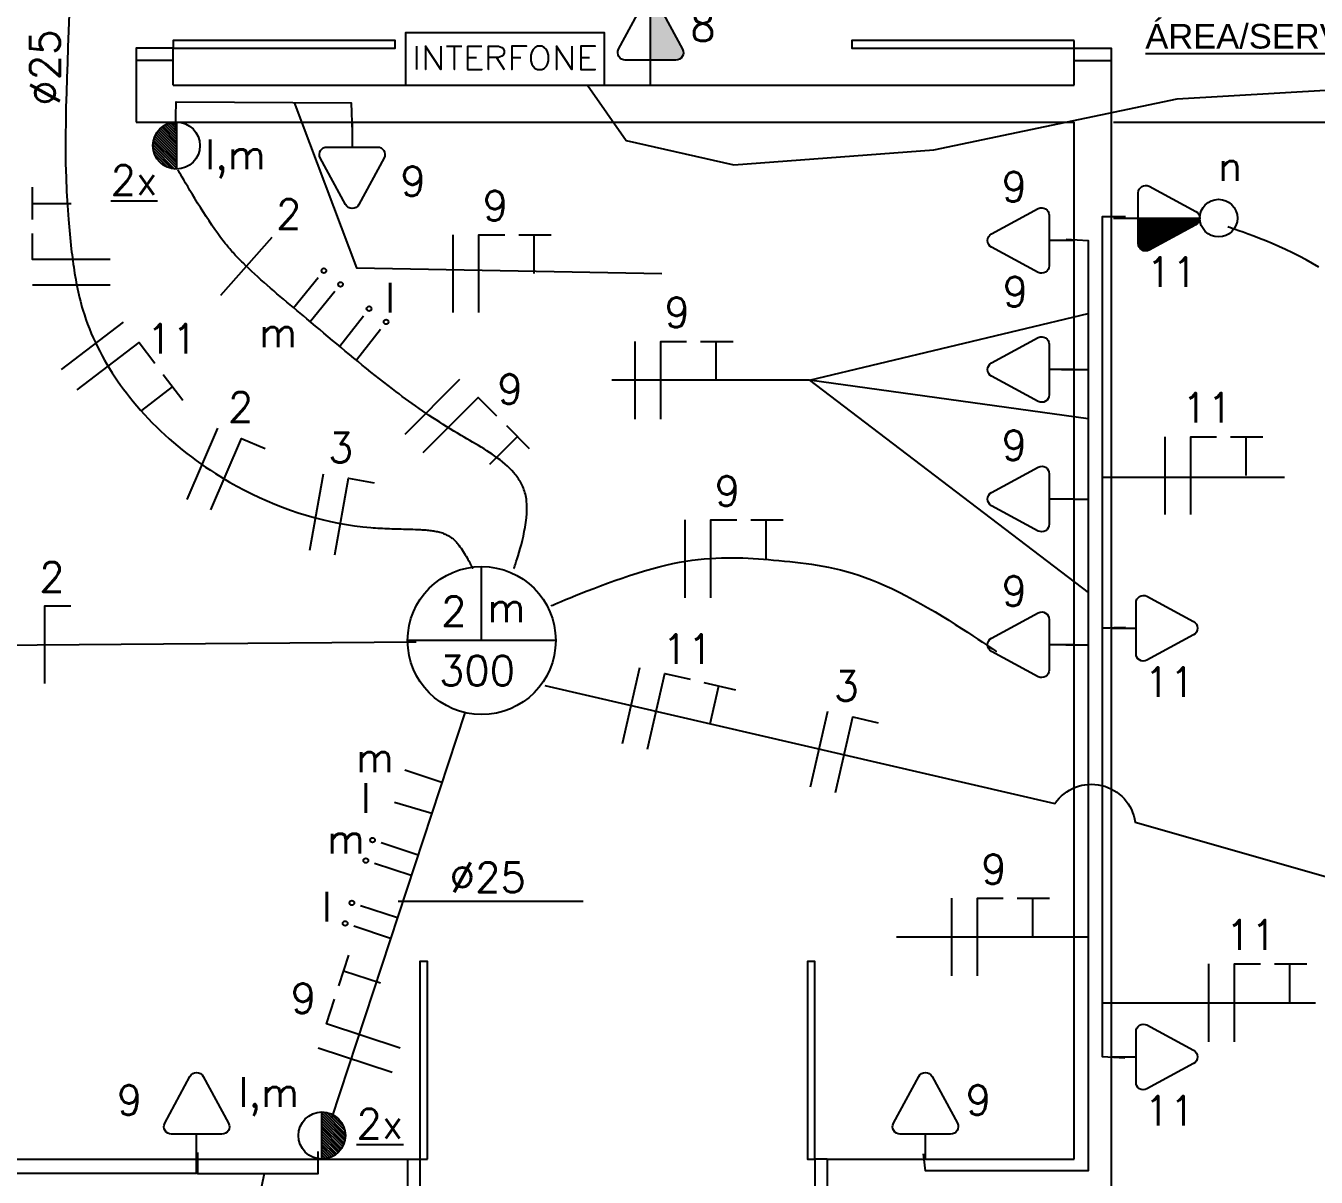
# Model space of a CAD drawing. Header units: millimetres. Extents: x 37 to 167, y 28 to 58.
# Drawn here: x 44.75 to 49.98, y 38.75 to 43.42 of the extents above; entities that cross this region are included whole.
import ezdxf

# ---------------------------------------------------------------- set-up
doc = ezdxf.new("R2010")
doc.units = ezdxf.units.MM
for name, color, linetype in [('ELE-ELETRODUTOS', 5, 'Continuous'), ('ELE-FIAÇÃO', 10, 'Continuous'), ('ELE-PONTO_ELÉTRICO', 14, 'Continuous'), ('ESQUADRIAS', 9, 'Continuous'), ('PAREDE', 8, 'Continuous'), ('TXT_0', 7, 'Continuous')]:
    doc.layers.add(name, color=color, linetype=linetype)
doc.styles.add('ADITIVOCAD', font='RomanS')
doc.styles.get("Standard").update_dxf_attribs({"font": 'Arial'})
pattern_1 = [(45, (14.318479, 8.071904), (-0.0035355339, 0.0035355339), [])]

# ---------------------------------------------------------------- blocks, each defined once
blk = doc.blocks.new('ADC_PD_AB1')
at = {"flags": 128}
blk.add_lwpolyline([(0, 0), (1, 0), (1, 0.03), (0, 0.03)], close=True, dxfattribs=at)
at = {"flags": 8}
blk.add_attdef('$PORTA', (0.5, 0.1463), '', height=0.09, dxfattribs=at)
blk = doc.blocks.new('ADC_PE_AB1')
at = {"flags": 128}
blk.add_lwpolyline([(0, -0.03), (1, -0.03), (1, 0), (0, 0)], close=True, dxfattribs=at)
at = {"flags": 8}
blk.add_attdef('$PORTA', (0.5, -0.1569), '', height=0.09, dxfattribs=at)
blk = doc.blocks.new('ADC_PE_AB2')
at = {"flags": 128}
blk.add_lwpolyline([(0, -0.03), (1, -0.03), (1, 0), (0, 0)], close=True, dxfattribs=at)
at = {"flags": 8}
blk.add_attdef('$PORTA', (0.5, -0.158), '', height=0.09, dxfattribs=at)
blk = doc.blocks.new('ADC_PPRD')
at = {"flags": 128}
blk.add_lwpolyline([(0, 0), (1, 0), (1, 0.03), (0, 0.03)], close=True, dxfattribs=at)
blk = doc.blocks.new('ADCE_LINCT')
for p, q in [((0, 0), (0, 0.2499)), ((0.2499, 0), (-0.2499, 0))]:
    blk.add_line(p, q)
blk.add_circle((0, 0), 0.2499)
at = {"flags": 8}
for tag, p in [('$A', (-0.089, 0.0992)), ('$B', (0.0909, 0.096)), ('$C', (-0.0013, -0.1014))]:
    blk.add_attdef(tag, p, '', height=0.1, dxfattribs=at)
blk = doc.blocks.new('ADCE_TM_2P')
blk.add_hatch(color=256).paths.add_polyline_path([(0.0842, 0), (0.0842, -0.0869), (0.0847, -0.0907), (0.0857, -0.0945), (0.0873, -0.098), (0.0894, -0.1012), (0.092, -0.1041), (0.095, -0.1065), (0.0984, -0.1085), (0.102, -0.1098), (0.1058, -0.1106), (0.1096, -0.1108), (0.1135, -0.1104), (0.1172, -0.1094), (0.1207, -0.1079), (0.2784, -0.0226), (0.2817, -0.0204), (0.2846, -0.0178), (0.2871, -0.0148), (0.2892, -0.0114), (0.2906, -0.0078), (0.2915, -0.0039), (0.2918, 0)])
blk.add_line((0.0842, 0), (0.2918, 0))
at = {"flags": 128}
blk.add_lwpolyline([(0, 0), (0.0842, 0), (0.0842, 0.0853, -0.5575), (0.1207, 0.1079), (0.2784, 0.0226, -0.5959), (0.2784, -0.0226), (0.1207, -0.1079, -0.5789), (0.0842, -0.0853), (0.0842, 0)], format="xyb", dxfattribs=at)
at = {"flags": 8}
for tag, p in [('$C', (0.1994, 0.3183)), ('$A', (0.1994, -0.1817))]:
    blk.add_attdef(tag, p, '', height=0.09, dxfattribs=at)
blk = doc.blocks.new('ADCE_TB_2P')
at = {"flags": 128}
blk.add_lwpolyline([(0, 0), (0.0842, 0), (0.0842, 0.0853, -0.5575), (0.1207, 0.1079), (0.2784, 0.0226, -0.5959), (0.2784, -0.0226), (0.1207, -0.1079, -0.5789), (0.0842, -0.0853), (0.0842, 0)], format="xyb", dxfattribs=at)
at = {"flags": 8}
for tag, p in [('$C', (0.1994, 0.3183)), ('$A', (0.1994, -0.1817))]:
    blk.add_attdef(tag, p, '', height=0.09, dxfattribs=at)
blk = doc.blocks.new('ADCE_INT3W_2S')
h = blk.add_hatch()
h.set_pattern_fill('_U', color=256, scale=0.005, angle=45, style=0, pattern_type=2)
h.set_pattern_definition(pattern_1)
h.paths.add_polyline_path([(0.1271, 0), (0, 0), (0.0006, -0.009), (0.0026, -0.0179), (0.0057, -0.0264), (0.0101, -0.0344), (0.0155, -0.0416), (0.0219, -0.048), (0.0292, -0.0535), (0.0371, -0.0578), (0.0456, -0.061), (0.0545, -0.0629), (0.0635, -0.0635), (0.0726, -0.0629), (0.0815, -0.061), (0.0899, -0.0578), (0.0979, -0.0535), (0.1052, -0.048), (0.1116, -0.0416), (0.117, -0.0344), (0.1214, -0.0264), (0.1245, -0.0179), (0.1264, -0.009)])
blk.add_line((0, 0), (0.1271, 0))
blk.add_circle((0.0635, 0), 0.0635)
at = {"flags": 8}
for tag, p, height in [('$B', (0.1735, 0.1343), 0.09), ('$A', (0.2256, 0.0011), 0.09), ('TIP', (0.0136, -0.2023), 0.1)]:
    blk.add_attdef(tag, p, '', height=height, dxfattribs=at)
blk = doc.blocks.new('ADCE_TM-IT1')
h = blk.add_hatch()
h.set_pattern_fill('_U', color=256, scale=0.005, angle=45, style=0, pattern_type=2)
h.set_pattern_definition(pattern_1)
h.paths.add_polyline_path([(0.0842, 0), (0.0842, -0.0869), (0.0847, -0.0907), (0.0857, -0.0945), (0.0873, -0.098), (0.0894, -0.1012), (0.092, -0.1041), (0.095, -0.1065), (0.0984, -0.1085), (0.102, -0.1098), (0.1058, -0.1106), (0.1096, -0.1108), (0.1135, -0.1104), (0.1172, -0.1094), (0.1207, -0.1079), (0.2784, -0.0226), (0.2817, -0.0204), (0.2846, -0.0178), (0.2871, -0.0148), (0.2892, -0.0114), (0.2906, -0.0078), (0.2915, -0.0039), (0.2915, 0)])
blk.add_line((0.0842, 0), (0.2918, 0))
at = {"flags": 128}
blk.add_lwpolyline([(0, 0), (0.0842, 0), (0.0842, 0.0853, -0.5575), (0.1207, 0.1079), (0.2784, 0.0226, -0.5959), (0.2784, -0.0226), (0.1207, -0.1079, -0.5789), (0.0842, -0.0853), (0.0842, 0)], format="xyb", dxfattribs=at)
blk.add_circle((0.3554, 0), 0.0635)
at = {"flags": 8}
for tag, p in [('$C', (0.1994, 0.3183)), ('$B', (0.3992, 0.1595)), ('$A', (0.1994, -0.1817))]:
    blk.add_attdef(tag, p, '', height=0.09, dxfattribs=at)
blk = doc.blocks.new('ADCE_CXINTER')
for p, q in [((0.0419, 0.1498), (0.0419, 0.0598)), ((0.1576, 0.1498), (0.2175, 0.1498)), ((0.2175, 0.1498), (0.2174, 0.1498)), ((0.2389, 0.1498), (0.2946, 0.1498)), ((0.2389, 0.1498), (0.2389, 0.0598)), ((0.2946, 0.1498), (0.2945, 0.1498)), ((0.2389, 0.1069), (0.2732, 0.1069)), ((0.2732, 0.1069), (0.2731, 0.1069)), ((0.3503, 0.1069), (0.3803, 0.0598)), ((0.4102, 0.1069), (0.4445, 0.1069)), ((0.4445, 0.1069), (0.4444, 0.1069)), ((0.6758, 0.1069), (0.71, 0.1069)), ((0.71, 0.1069), (0.7099, 0.1069)), ((0.0419, 0.0598), (0.0418, 0.0598)), ((0.1361, 0.0598), (0.136, 0.0598)), ((0.1361, 0.0598), (0.136, 0.0598)), ((0.3803, 0.0598), (0.3802, 0.0598)), ((0.6415, 0.0598), (0.6414, 0.0598)), ((0.6415, 0.0598), (0.6414, 0.0598)), ((0.6758, 0.0598), (0.6757, 0.0598))]:
    blk.add_line(p, q)
at = {"flags": 128}
blk.add_lwpolyline([(0, 0), (0.7669, 0), (0.7669, 0.2021), (0, 0.2021)], close=True, dxfattribs=at)
for points in [[(0.1361, 0.1498), (0.1361, 0.0598), (0.0762, 0.1498), (0.0762, 0.0598), (0.0761, 0.0598)], [(0.1875, 0.1498), (0.1875, 0.0598), (0.1874, 0.0598)], [(0.3202, 0.0598), (0.3203, 0.0598), (0.3203, 0.1498), (0.3588, 0.1498), (0.3716, 0.1455), (0.376, 0.1413), (0.3803, 0.1326), (0.3803, 0.1241), (0.376, 0.1156), (0.3716, 0.1112), (0.3588, 0.1069), (0.3203, 0.1069), (0.3202, 0.1069)], [(0.4658, 0.1498), (0.4659, 0.1498), (0.4102, 0.1498), (0.4102, 0.0598), (0.4102, 0.0598)], [(0.5087, 0.1498), (0.5002, 0.1455), (0.4916, 0.1369), (0.4873, 0.1284), (0.483, 0.1156), (0.483, 0.0941), (0.4873, 0.0812), (0.4916, 0.0727), (0.5002, 0.0641), (0.5087, 0.0598), (0.5259, 0.0598), (0.5344, 0.0641), (0.543, 0.0727), (0.5473, 0.0812), (0.5516, 0.0941), (0.5516, 0.1156), (0.5473, 0.1284), (0.543, 0.1369), (0.5344, 0.1455), (0.5259, 0.1498), (0.5087, 0.1498), (0.5086, 0.1498)], [(0.6415, 0.1498), (0.6415, 0.0598), (0.5816, 0.1498), (0.5816, 0.0598), (0.5815, 0.0598)], [(0.7313, 0.1498), (0.7314, 0.1498), (0.6758, 0.1498), (0.6758, 0.0598), (0.7314, 0.0598), (0.7313, 0.0598)], [(0.2389, 0.0598), (0.2389, 0.0598), (0.2946, 0.0598), (0.2945, 0.0598)]]:
    blk.add_lwpolyline(points, dxfattribs=at)
at = {"flags": 8}
blk.add_attdef('DESCRIÇÃO', (0.3871, 0.2837), '', height=0.09, dxfattribs=at)
blk = doc.blocks.new('ADCE_FNT')
at = {"flags": 128}
for points in [[(-0.1565, -0.15), (-0.1565, 0.15)], [(-0.0575, -0.15), (-0.0575, 0.15), (0.0425, 0.15)], [(0.0965, 0.15), (0.2215, 0.15)], [(0.1565, 0), (0.1565, 0.15)]]:
    blk.add_lwpolyline(points, dxfattribs=at)
at = {"flags": 8}
blk.add_attdef('A', (-0.0374, 0.212), '', height=0.1, dxfattribs=at)
blk = doc.blocks.new('ADCE_FN')
at = {"flags": 128}
for points in [[(-0.0495, -0.15), (-0.0495, 0.15)], [(0.0495, -0.15), (0.0495, 0.15), (0.1495, 0.15)]]:
    blk.add_lwpolyline(points, dxfattribs=at)
at = {"flags": 8}
blk.add_attdef('A', (-0.043, 0.212), '', height=0.1, dxfattribs=at)
blk = doc.blocks.new('ADCE_RP')
at = {"flags": 128}
for points in [[(-0.0416, 0), (-0.0416, 0.15)], [(0.0416, 0), (0.0416, 0.15)]]:
    blk.add_lwpolyline(points, dxfattribs=at)
for centre in [(-0.0413, 0.1848), (0.0419, 0.1848)]:
    blk.add_circle(centre, 0.00924)
at = {"flags": 8}
blk.add_attdef('B', (-0.0008, 0.2701), '', height=0.1, dxfattribs=at)
blk = doc.blocks.new('ADCE_R')
at = {"flags": 128}
blk.add_lwpolyline([(0, 0), (0, 0.15)], dxfattribs=at)
at = {"flags": 8}
blk.add_attdef('B', (-0.0041, 0.262), '', height=0.1, dxfattribs=at)
blk = doc.blocks.new('ADCE_F')
at = {"flags": 128}
blk.add_lwpolyline([(0, -0.15), (0, 0.15)], dxfattribs=at)
at = {"flags": 8}
blk.add_attdef('A', (-0.0066, 0.262), '', height=0.1, dxfattribs=at)
blk = doc.blocks.new('ADCE_N')
at = {"flags": 128}
blk.add_lwpolyline([(0, -0.15), (0, 0.15), (0.1, 0.15)], dxfattribs=at)
at = {"flags": 8}
blk.add_attdef('A', (-0.0139, 0.212), '', height=0.1, dxfattribs=at)

msp = doc.modelspace()

# ---------------------------------------------------------------- linework, layer by layer
msp.add_line((49.1577, 43.0251), (51.6485, 43.0251))
at = {"layer": 'ELE-ELETRODUTOS'}
for p, q in [((48.948, 42.0227), (49.0552, 42.0227)), ((48.9985, 41.4983), (49.0552, 41.4983))]:
    msp.add_line(p, q, dxfattribs=at)
at = {"layer": 'ELE-ELETRODUTOS', "flags": 128}
for points in [[(44.9274, 43.462), (44.9249, 43.3945), (44.9224, 43.3292), (44.92, 43.2658), (44.9178, 43.2042), (44.9159, 43.1441), (44.9143, 43.0853), (44.9132, 43.0274), (44.9125, 42.9703), (44.9125, 42.9137), (44.9131, 42.8575), (44.9145, 42.8012), (44.9167, 42.7447), (44.9199, 42.6878), (44.9241, 42.6303), (44.9294, 42.5717), (44.9358, 42.5121), (44.9358, 42.5121), (44.9373, 42.4998), (44.9388, 42.4875), (44.9404, 42.4751), (44.942, 42.4627), (44.9437, 42.4502), (44.9456, 42.4378), (44.9475, 42.4253), (44.9494, 42.4128), (44.9515, 42.4002), (44.9537, 42.3877), (44.956, 42.3752), (44.9585, 42.3627), (44.961, 42.3502), (44.9637, 42.3377), (44.9665, 42.3252), (44.9695, 42.3128), (44.9726, 42.3004), (44.9759, 42.2881), (44.9793, 42.2758), (44.9829, 42.2635), (44.9889, 42.2443), (44.9953, 42.2253), (45.0021, 42.2064), (45.0094, 42.1877), (45.017, 42.1692), (45.025, 42.1508), (45.0334, 42.1326), (45.0421, 42.1145), (45.0512, 42.0966), (45.0606, 42.0789), (45.0703, 42.0614), (45.0804, 42.044), (45.0908, 42.0269), (45.1015, 42.0099), (45.1125, 41.9931), (45.1237, 41.9765), (45.1353, 41.9601), (45.1471, 41.9439), (45.1591, 41.9279), (45.1715, 41.9121), (45.1861, 41.8939), (45.2011, 41.876), (45.2164, 41.8583), (45.2321, 41.8409), (45.248, 41.8239), (45.2642, 41.807), (45.2807, 41.7905), (45.2975, 41.7743), (45.3146, 41.7583), (45.3319, 41.7427), (45.3495, 41.7273), (45.3674, 41.7122), (45.3856, 41.6974), (45.404, 41.6829), (45.4226, 41.6686), (45.4416, 41.6547), (45.4607, 41.641), (45.4801, 41.6277), (45.4997, 41.6146), (45.5196, 41.6018), (45.5483, 41.584), (45.5775, 41.5669), (45.6071, 41.5503), (45.6371, 41.5345), (45.6674, 41.5193), (45.6981, 41.5047), (45.7291, 41.4909), (45.7604, 41.4778), (45.7919, 41.4654), (45.8237, 41.4538), (45.8557, 41.4429), (45.8879, 41.4328), (45.9202, 41.4236), (45.9527, 41.4151), (45.9854, 41.4075), (46.0181, 41.4008), (46.0508, 41.3949), (46.0837, 41.39), (46.1165, 41.3859), (46.1494, 41.3828), (46.1588, 41.382), (46.1681, 41.3814), (46.1775, 41.3808), (46.1869, 41.3803), (46.1963, 41.3798), (46.2057, 41.3794), (46.2151, 41.379), (46.2245, 41.3786), (46.234, 41.3783), (46.2434, 41.378), (46.2529, 41.3777), (46.2624, 41.3774), (46.272, 41.3772), (46.2815, 41.3769), (46.2911, 41.3766), (46.3007, 41.3763), (46.3104, 41.376), (46.3201, 41.3757), (46.3298, 41.3753), (46.3396, 41.3749), (46.3396, 41.3749), (46.345, 41.3747), (46.3505, 41.3744), (46.3559, 41.3741), (46.3614, 41.3738), (46.3668, 41.3734), (46.3722, 41.373), (46.3776, 41.3726), (46.383, 41.372), (46.3884, 41.3715), (46.3937, 41.3708), (46.399, 41.3701), (46.4042, 41.3693), (46.4094, 41.3684), (46.4146, 41.3674), (46.4196, 41.3664), (46.4246, 41.3652), (46.4296, 41.3639), (46.4345, 41.3624), (46.4392, 41.3609), (46.4439, 41.3592), (46.4439, 41.3592), (46.4471, 41.358), (46.4502, 41.3567), (46.4533, 41.3554), (46.4563, 41.3539), (46.4593, 41.3524), (46.4623, 41.3508), (46.4652, 41.3491), (46.4681, 41.3474), (46.471, 41.3455), (46.4739, 41.3435), (46.4767, 41.3414), (46.4795, 41.3392), (46.4824, 41.3368), (46.4852, 41.3344), (46.488, 41.3318), (46.4907, 41.3291), (46.4935, 41.3263), (46.4963, 41.3233), (46.4991, 41.3201), (46.5018, 41.3169), (46.5063, 41.3113), (46.5107, 41.3053), (46.5151, 41.2991), (46.5195, 41.2927), (46.5237, 41.2862), (46.5279, 41.2796), (46.5319, 41.273), (46.5358, 41.2665), (46.5395, 41.2601), (46.543, 41.2539), (46.5462, 41.248), (46.5492, 41.2425), (46.552, 41.2373), (46.5544, 41.2326), (46.5566, 41.2284), (46.5584, 41.2249), (46.5598, 41.222), (46.5609, 41.2199), (46.5615, 41.2185), (46.5618, 41.2181), (46.5618, 41.2181)], [(47.0272, 43.1751), (47.1844, 42.9509), (47.6202, 42.8516), (48.4306, 42.9127), (49.4168, 43.1188), (50.4565, 43.1799), (50.9458, 43.218), (51.4854, 43.17)], [(45.3575, 42.9882), (45.3613, 43.1074), (46.0703, 43.1037), (46.074, 42.9845)], [(46.7291, 41.2169), (46.7296, 41.2182), (46.7309, 41.2217), (46.7329, 41.2275), (46.7356, 41.2352), (46.7388, 41.2448), (46.7425, 41.2561), (46.7464, 41.2688), (46.7506, 41.2828), (46.7549, 41.298), (46.7593, 41.3141), (46.7635, 41.3311), (46.7676, 41.3486), (46.7713, 41.3667), (46.7747, 41.385), (46.7775, 41.4034), (46.7798, 41.4218), (46.7813, 41.4399), (46.782, 41.4576), (46.7818, 41.4748), (46.7806, 41.4912), (46.7806, 41.4912), (46.7797, 41.4982), (46.7786, 41.505), (46.7773, 41.5117), (46.7757, 41.5182), (46.774, 41.5246), (46.7721, 41.5308), (46.77, 41.5368), (46.7677, 41.5427), (46.7653, 41.5485), (46.7627, 41.5541), (46.7599, 41.5596), (46.757, 41.565), (46.7539, 41.5702), (46.7507, 41.5754), (46.7474, 41.5804), (46.744, 41.5854), (46.7404, 41.5902), (46.7367, 41.595), (46.733, 41.5996), (46.7291, 41.6042), (46.7206, 41.6137), (46.7118, 41.6228), (46.7026, 41.6317), (46.6931, 41.6402), (46.6833, 41.6486), (46.6732, 41.6566), (46.6629, 41.6645), (46.6523, 41.6722), (46.6415, 41.6797), (46.6305, 41.687), (46.6194, 41.6942), (46.6081, 41.7013), (46.5967, 41.7083), (46.5852, 41.7152), (46.5736, 41.722), (46.562, 41.7288), (46.5503, 41.7355), (46.5387, 41.7423), (46.5271, 41.749), (46.5155, 41.7558), (46.5155, 41.7558), (46.5007, 41.7646), (46.4861, 41.7734), (46.4715, 41.7823), (46.4571, 41.7913), (46.4427, 41.8003), (46.4284, 41.8095), (46.4143, 41.8187), (46.4002, 41.8279), (46.3862, 41.8373), (46.3723, 41.8467), (46.3585, 41.8561), (46.3448, 41.8657), (46.3311, 41.8753), (46.3175, 41.885), (46.3039, 41.8947), (46.2905, 41.9045), (46.277, 41.9143), (46.2637, 41.9243), (46.2504, 41.9343), (46.2371, 41.9443), (46.2195, 41.9578), (46.2019, 41.9714), (46.1845, 41.9851), (46.167, 41.9989), (46.1497, 42.0127), (46.1323, 42.0267), (46.115, 42.0407), (46.0978, 42.0548), (46.0805, 42.069), (46.0633, 42.0833), (46.0461, 42.0976), (46.0288, 42.112), (46.0116, 42.1264), (45.9943, 42.1409), (45.977, 42.1554), (45.9597, 42.17), (45.9424, 42.1845), (45.925, 42.1992), (45.9075, 42.2138), (45.89, 42.2285), (45.89, 42.2285), (45.8765, 42.2398), (45.8631, 42.251), (45.8496, 42.2623), (45.8361, 42.2736), (45.8226, 42.2849), (45.8092, 42.2961), (45.7957, 42.3074), (45.7824, 42.3187), (45.7691, 42.33), (45.7559, 42.3414), (45.7428, 42.3527), (45.7298, 42.364), (45.717, 42.3753), (45.7042, 42.3866), (45.6917, 42.3979), (45.6793, 42.4092), (45.667, 42.4205), (45.655, 42.4318), (45.6432, 42.4431), (45.6316, 42.4544), (45.627, 42.4589), (45.6225, 42.4634), (45.6179, 42.468), (45.6134, 42.4726), (45.6089, 42.4772), (45.6045, 42.4819), (45.6, 42.4866), (45.5956, 42.4914), (45.5911, 42.4963), (45.5866, 42.5012), (45.5822, 42.5063), (45.5777, 42.5114), (45.5732, 42.5167), (45.5686, 42.5221), (45.5641, 42.5276), (45.5595, 42.5333), (45.5548, 42.5392), (45.5501, 42.5452), (45.5454, 42.5513), (45.5406, 42.5577), (45.5292, 42.5733), (45.5175, 42.5899), (45.5057, 42.6071), (45.4939, 42.6248), (45.482, 42.6429), (45.4703, 42.6612), (45.4588, 42.6794), (45.4476, 42.6974), (45.4368, 42.715), (45.4265, 42.732), (45.4167, 42.7483), (45.4076, 42.7637), (45.3992, 42.7779), (45.3917, 42.7908), (45.385, 42.8022), (45.3794, 42.812), (45.3749, 42.8199), (45.3715, 42.8258), (45.3694, 42.8294), (45.3687, 42.8307)], [(49.2066, 42.6417), (49.1123, 42.6417), (49.1123, 40.9751), (49.1742, 40.9774)], [(49.9904, 42.4375), (49.9648, 42.4529), (49.9382, 42.4678), (49.911, 42.4822), (49.8834, 42.496), (49.8557, 42.5091), (49.8282, 42.5215), (49.8012, 42.5332), (49.775, 42.5441), (49.7499, 42.5541), (49.7262, 42.5634), (49.7042, 42.5716), (49.6841, 42.579), (49.6664, 42.5853), (49.6512, 42.5906), (49.6388, 42.5947), (49.6297, 42.5978), (49.624, 42.5996), (49.622, 42.6003)], [(48.9661, 42.5505), (49.0552, 42.5453), (49.0552, 40.9079), (48.9736, 40.9064)], [(46.8795, 41.066), (46.8813, 41.0668), (46.8866, 41.0691), (46.8951, 41.0728), (46.9066, 41.0777), (46.921, 41.0838), (46.9379, 41.0908), (46.9571, 41.0987), (46.9784, 41.1074), (47.0016, 41.1167), (47.0265, 41.1265), (47.0528, 41.1366), (47.0804, 41.147), (47.1089, 41.1575), (47.1381, 41.168), (47.1679, 41.1784), (47.1981, 41.1885), (47.2282, 41.1982), (47.2583, 41.2074), (47.2879, 41.216), (47.317, 41.2238), (47.3453, 41.2307), (47.3728, 41.2368), (47.3996, 41.2421), (47.4256, 41.2467), (47.451, 41.2505), (47.4758, 41.2536), (47.5, 41.2561), (47.5237, 41.258), (47.5469, 41.2594), (47.5696, 41.2603), (47.592, 41.2607), (47.6139, 41.2607), (47.6355, 41.2604), (47.6569, 41.2597), (47.678, 41.2587), (47.6989, 41.2575), (47.7196, 41.2561), (47.7402, 41.2545), (47.7608, 41.2529), (47.7813, 41.2511), (47.803, 41.2493), (47.8248, 41.2473), (47.8466, 41.2452), (47.8686, 41.2429), (47.8907, 41.2404), (47.9129, 41.2376), (47.9354, 41.2344), (47.9581, 41.2308), (47.9811, 41.2267), (48.0043, 41.2221), (48.0279, 41.217), (48.0519, 41.2111), (48.0762, 41.2047), (48.101, 41.1974), (48.1262, 41.1894), (48.152, 41.1805), (48.1783, 41.1707), (48.2051, 41.1599), (48.2325, 41.1481), (48.2606, 41.1353), (48.2893, 41.1213), (48.3184, 41.1064), (48.3478, 41.0907), (48.3772, 41.0745), (48.4064, 41.0578), (48.4353, 41.0409), (48.4636, 41.0239), (48.491, 41.0071), (48.5175, 40.9906), (48.5428, 40.9745), (48.5666, 40.9592), (48.5888, 40.9447), (48.6092, 40.9312), (48.6276, 40.9189), (48.6437, 40.9081), (48.6573, 40.8988), (48.6682, 40.8912), (48.6763, 40.8856), (48.6813, 40.8821), (48.6831, 40.8809), (48.6831, 40.8809)], [(49.2066, 40.9774), (49.1123, 40.9751), (49.1123, 39.2407), (49.204, 39.2351)], [(43.0899, 40.8938), (46.3329, 40.9203)], [(48.9651, 40.9079), (49.0552, 40.9079), (49.0552, 38.7778), (48.3962, 38.7778), (48.3882, 38.8466)], [(46.53, 40.632), (45.9906, 38.9912)], [(45.4422, 38.8786), (45.4422, 38.766), (43.7213, 38.766), (43.7213, 38.8555)], [(45.4466, 38.8509), (45.4466, 38.766), (45.9359, 38.766), (45.9359, 38.8562)]]:
    msp.add_lwpolyline(points, dxfattribs=at)
msp.add_lwpolyline([(46.8545, 40.7428), (48.9209, 40.2653, -0.6841), (49.2462, 40.1889), (50.1024, 39.9453)], format="xyb", dxfattribs=at)
at = {"layer": 'ELE-FIAÇÃO'}
for p, q in [((47.9272, 41.9794), (49.0552, 42.2505)), ((47.9272, 41.9794), (49.0552, 41.1191)), ((47.01, 39.8685), (46.2603, 39.8685))]:
    msp.add_line(p, q, dxfattribs=at)
at = {"layer": 'ELE-FIAÇÃO', "flags": 128}
for points in [[(45.8389, 43.1049), (46.0916, 42.4346), (47.328, 42.4116)], [(49.0552, 41.8229), (47.9272, 41.9794), (47.1255, 41.9794)], [(49.1123, 41.587), (49.8514, 41.587)], [(49.0552, 39.7241), (48.279, 39.7241)], [(49.1123, 39.4577), (49.9763, 39.4577)], [(45.7178, 38.766), (45.6221, 38.2987), (44.6435, 38.304)]]:
    msp.add_lwpolyline(points, dxfattribs=at)
at = {"layer": 'ESQUADRIAS', "flags": 128}
for points in [[(45.3485, 43.2751), (45.3485, 43.3251), (45.1985, 43.3251), (45.1985, 43.2751)], [(48.9985, 43.2751), (48.9985, 43.3251), (49.1485, 43.3251), (49.1485, 43.2751)], [(46.2985, 38.8251), (46.3485, 38.8251), (46.3485, 38.6751), (46.2985, 38.6751)], [(47.9985, 38.8251), (47.9485, 38.8251), (47.9485, 38.6751), (47.9985, 38.6751)]]:
    msp.add_lwpolyline(points, dxfattribs=at)
at = {"layer": 'PAREDE'}
for p, q in [((45.1985, 43.2751), (45.1985, 43.0251)), ((45.3485, 43.2751), (45.1985, 43.2751)), ((45.3485, 43.1751), (45.3485, 43.2751)), ((48.9985, 43.1751), (48.9985, 43.2751)), ((48.9985, 43.2751), (49.1485, 43.2751)), ((49.1485, 43.2751), (49.1485, 38.6751)), ((45.3485, 43.1751), (48.9985, 43.1751)), ((45.1985, 43.0251), (48.9985, 43.0251)), ((48.9985, 38.8251), (48.9985, 43.0251)), ((43.3985, 38.8251), (46.2985, 38.8251)), ((46.2985, 38.8251), (46.2985, 38.6751)), ((47.9985, 38.8251), (48.9985, 38.8251)), ((47.9985, 38.8251), (47.9985, 38.6751))]:
    msp.add_line(p, q, dxfattribs=at)

# ---------------------------------------------------------------- block references
at = {"layer": 'ELE-FIAÇÃO'}
ref = msp.add_blockref('ADCE_FNT', (44.9358, 42.5295), dxfattribs=dict(at, xscale=1.05, yscale=1.05, zscale=1.05, rotation=90))
ref.add_attrib('A', '9', (44.6064, 42.4791), dxfattribs={"layer": 'TXT_0', "height": 0.12, "style": 'ADITIVOCAD'})
ref = msp.add_blockref('ADCE_F', (45.6457, 42.4417), dxfattribs=dict(at, xscale=1.05, yscale=1.05, zscale=1.05, rotation=318.507))
ref.add_attrib('A', '2', (45.7656, 42.5923), dxfattribs={"layer": 'TXT_0', "height": 0.12, "style": 'ADITIVOCAD'})
ref = msp.add_blockref('ADCE_FNT', (46.6474, 42.4116), dxfattribs=dict(at, xscale=1.05, yscale=1.05, zscale=1.05))
ref.add_attrib('A', '9', (46.6027, 42.6267), dxfattribs={"layer": 'TXT_0', "height": 0.12, "style": 'ADITIVOCAD'})
ref = msp.add_blockref('ADCE_RP', (45.8698, 42.2456), dxfattribs=dict(at, xscale=1.05, yscale=1.05, zscale=1.05, rotation=320.6405))
ref.add_attrib('B', 'm', (45.6973, 42.114), dxfattribs={"layer": 'TXT_0', "height": 0.12, "style": 'ADITIVOCAD'})
ref = msp.add_blockref('ADCE_RP', (46.0575, 42.0894), dxfattribs=dict(at, xscale=1.05, yscale=1.05, zscale=1.05, rotation=322.1802))
ref.add_attrib('B', 'l', (46.2078, 42.2539), dxfattribs={"layer": 'TXT_0', "height": 0.12, "style": 'ADITIVOCAD'})
ref = msp.add_blockref('ADCE_FNT', (47.3842, 41.9794), dxfattribs=dict(at, xscale=1.05, yscale=1.05, zscale=1.05))
ref.add_attrib('A', '9', (47.3395, 42.1944), dxfattribs={"layer": 'TXT_0', "height": 0.12, "style": 'ADITIVOCAD'})
ref = msp.add_blockref('ADCE_FNT', (45.1217, 41.9882), dxfattribs=dict(at, xscale=1.05, yscale=1.05, zscale=1.05, rotation=307.3541))
ref.add_attrib('A', '11', (45.2405, 42.0875), dxfattribs={"layer": 'TXT_0', "height": 0.12, "style": 'ADITIVOCAD'})
ref = msp.add_blockref('ADCE_FNT', (46.5155, 41.7558), dxfattribs=dict(at, xscale=1.05, yscale=1.05, zscale=1.05, rotation=315.0537))
ref.add_attrib('A', '9', (46.6623, 41.8837), dxfattribs={"layer": 'TXT_0', "height": 0.12, "style": 'ADITIVOCAD'})
ref = msp.add_blockref('ADCE_FN', (45.5155, 41.6199), dxfattribs=dict(at, xscale=1.05, yscale=1.05, zscale=1.05, rotation=336.6842))
ref.add_attrib('A', '2', (45.5707, 41.811), dxfattribs={"layer": 'TXT_0', "height": 0.12, "style": 'ADITIVOCAD'})
ref = msp.add_blockref('ADCE_FNT', (49.5314, 41.5934), dxfattribs=dict(at, xscale=1.05, yscale=1.05, zscale=1.05))
ref.add_attrib('A', '11', (49.4352, 41.8085), dxfattribs={"layer": 'TXT_0', "height": 0.12, "style": 'ADITIVOCAD'})
ref = msp.add_blockref('ADCE_FN', (45.9808, 41.4366), dxfattribs=dict(at, xscale=1.05, yscale=1.05, zscale=1.05, rotation=349.8756))
ref.add_attrib('A', '3', (45.9757, 41.6468), dxfattribs={"layer": 'TXT_0', "height": 0.12, "style": 'ADITIVOCAD'})
ref = msp.add_blockref('ADCE_FNT', (47.5873, 41.256), dxfattribs=dict(at, xscale=1.05, yscale=1.05, zscale=1.05))
ref.add_attrib('A', '9', (47.5426, 41.4711), dxfattribs={"layer": 'TXT_0', "height": 0.12, "style": 'ADITIVOCAD'})
ref = msp.add_blockref('ADCE_N', (44.829, 40.908), dxfattribs=dict(at, xscale=1.05, yscale=1.05, zscale=1.05))
ref.add_attrib('A', '2', (44.8062, 41.1231), dxfattribs={"layer": 'TXT_0', "height": 0.12, "style": 'ADITIVOCAD'})
ref = msp.add_blockref('ADCE_FNT', (47.3642, 40.6251), dxfattribs=dict(at, xscale=1.05, yscale=1.05, zscale=1.05, rotation=346.9867))
ref.add_attrib('A', '11', (47.3297, 40.8309), dxfattribs={"layer": 'TXT_0', "height": 0.12, "style": 'ADITIVOCAD'})
ref = msp.add_blockref('ADCE_FN', (48.0162, 40.4744), dxfattribs=dict(at, xscale=1.05, yscale=1.05, zscale=1.05, rotation=346.9867))
ref.add_attrib('A', '3', (48.0246, 40.6815), dxfattribs={"layer": 'TXT_0', "height": 0.12, "style": 'ADITIVOCAD'})
ref = msp.add_blockref('ADCE_R', (46.4375, 40.3505), dxfattribs=dict(at, xscale=1.05, yscale=1.05, zscale=1.05, rotation=71.8028))
ref.add_attrib('B', 'm', (46.0891, 40.3924), dxfattribs={"layer": 'TXT_0', "height": 0.12, "style": 'ADITIVOCAD'})
ref = msp.add_blockref('ADCE_R', (46.3961, 40.2245), dxfattribs=dict(at, xscale=1.05, yscale=1.05, zscale=1.05, rotation=73.6588))
ref.add_attrib('B', 'l', (46.108, 40.227), dxfattribs={"layer": 'TXT_0', "height": 0.12, "style": 'ADITIVOCAD'})
ref = msp.add_blockref('ADCE_RP', (46.327, 40.0146), dxfattribs=dict(at, xscale=1.05, yscale=1.05, zscale=1.05, rotation=71.8028))
ref.add_attrib('B', 'm', (45.9717, 40.0623), dxfattribs={"layer": 'TXT_0', "height": 0.12, "style": 'ADITIVOCAD'})
ref = msp.add_blockref('ADCE_FNT', (48.6671, 39.7241), dxfattribs=dict(at, xscale=1.05, yscale=1.05, zscale=1.05))
ref.add_attrib('A', '9', (48.6224, 39.9392), dxfattribs={"layer": 'TXT_0', "height": 0.12, "style": 'ADITIVOCAD'})
ref = msp.add_blockref('ADCE_RP', (46.2434, 39.76), dxfattribs=dict(at, xscale=1.05, yscale=1.05, zscale=1.05, rotation=71.8028))
ref.add_attrib('B', 'l', (45.9508, 39.7877), dxfattribs={"layer": 'TXT_0', "height": 0.12, "style": 'ADITIVOCAD'})
ref = msp.add_blockref('ADCE_FNT', (49.7086, 39.4577), dxfattribs=dict(at, xscale=1.05, yscale=1.05, zscale=1.05))
ref.add_attrib('A', '11', (49.6125, 39.6728), dxfattribs={"layer": 'TXT_0', "height": 0.12, "style": 'ADITIVOCAD'})
ref = msp.add_blockref('ADCE_FNT', (46.1377, 39.3813), dxfattribs=dict(at, xscale=1.05, yscale=1.05, zscale=1.05, rotation=71.8028))
ref.add_attrib('A', '9', (45.8251, 39.4164), dxfattribs={"layer": 'TXT_0', "height": 0.12, "style": 'ADITIVOCAD'})
at = {"layer": 'ELE-PONTO_ELÉTRICO'}
ref = msp.add_blockref('ADCE_TM_2P', (47.2825, 43.1751), dxfattribs=dict(at, xscale=1.2, yscale=1.2, zscale=1.2, rotation=90))
ref.add_attrib('$A', '8', (47.4434, 43.3543), dxfattribs={"layer": 'TXT_0', "height": 0.12, "style": 'ADITIVOCAD'})
at = {"layer": 'ELE-PONTO_ELÉTRICO', "xscale": 1.05, "yscale": 1.05, "zscale": 1.05}
msp.add_blockref('ADCE_CXINTER', (46.2904, 43.1751), dxfattribs=at)
at = {"layer": 'ELE-PONTO_ELÉTRICO'}
ref = msp.add_blockref('ADCE_INT3W_2S', (45.362, 43.0251), dxfattribs=dict(at, xscale=1.5, yscale=1.5, zscale=1.5, rotation=270))
ref.add_attrib('TIP', '%%u2x', (45.0955, 42.73), dxfattribs={"layer": 'TXT_0', "height": 0.12, "style": 'ADITIVOCAD'})
ref.add_attrib('$B', 'l,m', (45.4779, 42.8343), dxfattribs={"layer": 'TXT_0', "height": 0.12, "style": 'ADITIVOCAD'})
ref = msp.add_blockref('ADCE_TB_2P', (46.074, 43.0251), dxfattribs=dict(at, xscale=1.2, yscale=1.2, zscale=1.2, rotation=270))
ref.add_attrib('$A', '9', (46.2693, 42.7258), dxfattribs={"layer": 'TXT_0', "height": 0.12, "style": 'ADITIVOCAD'})
ref = msp.add_blockref('ADCE_TB_2P', (48.9985, 42.5453), dxfattribs=dict(at, xscale=1.2, yscale=1.2, zscale=1.2, rotation=180))
ref.add_attrib('$A', '9', (48.705, 42.7033), dxfattribs={"layer": 'TXT_0', "height": 0.12, "style": 'ADITIVOCAD'})
ref = msp.add_blockref('ADCE_TM-IT1', (49.1577, 42.6361), dxfattribs=dict(at, xscale=1.2, yscale=1.2, zscale=1.2))
ref.add_attrib('$A', '11', (49.2913, 42.358), dxfattribs={"layer": 'TXT_0', "height": 0.12, "style": 'ADITIVOCAD'})
ref.add_attrib('$B', 'n', (49.5825, 42.7875), dxfattribs={"layer": 'TXT_0', "height": 0.12, "style": 'ADITIVOCAD'})
ref = msp.add_blockref('ADCE_TB_2P', (48.9985, 42.0227), dxfattribs=dict(at, xscale=1.2, yscale=1.2, zscale=1.2, rotation=180))
ref.add_attrib('$A', '9', (48.7092, 42.278), dxfattribs={"layer": 'TXT_0', "height": 0.12, "style": 'ADITIVOCAD'})
ref = msp.add_blockref('ADCE_TB_2P', (48.9985, 41.4983), dxfattribs=dict(at, xscale=1.2, yscale=1.2, zscale=1.2, rotation=180))
ref.add_attrib('$A', '9', (48.705, 41.6563), dxfattribs={"layer": 'TXT_0', "height": 0.12, "style": 'ADITIVOCAD'})
ref = msp.add_blockref('ADCE_LINCT', (46.5985, 40.9251), dxfattribs=dict(at, xscale=1.2, yscale=1.2, zscale=1.2))
ref.add_attrib('$A', '2', (46.4345, 40.9841), dxfattribs={"layer": 'TXT_0', "height": 0.12, "style": 'ADITIVOCAD'})
ref.add_attrib('$B', 'm', (46.6219, 41.0002), dxfattribs={"layer": 'TXT_0', "height": 0.12, "style": 'ADITIVOCAD'})
ref.add_attrib('$C', '300', (46.4255, 40.7434), dxfattribs={"layer": 'TXT_0', "height": 0.12, "style": 'ADITIVOCAD'})
ref = msp.add_blockref('ADCE_TB_2P', (48.9985, 40.9079), dxfattribs=dict(at, xscale=1.2, yscale=1.2, zscale=1.2, rotation=180))
ref.add_attrib('$A', '9', (48.705, 41.066), dxfattribs={"layer": 'TXT_0', "height": 0.12, "style": 'ADITIVOCAD'})
ref = msp.add_blockref('ADCE_TB_2P', (49.1485, 40.9751), dxfattribs=dict(at, xscale=1.2, yscale=1.2, zscale=1.2))
ref.add_attrib('$A', '11', (49.2821, 40.697), dxfattribs={"layer": 'TXT_0', "height": 0.12, "style": 'ADITIVOCAD'})
ref = msp.add_blockref('ADCE_TB_2P', (49.1485, 39.2385), dxfattribs=dict(at, xscale=1.2, yscale=1.2, zscale=1.2))
ref.add_attrib('$A', '11', (49.2821, 38.9605), dxfattribs={"layer": 'TXT_0', "height": 0.12, "style": 'ADITIVOCAD'})
ref = msp.add_blockref('ADCE_TB_2P', (45.4437, 38.8251), dxfattribs=dict(at, xscale=1.2, yscale=1.2, zscale=1.2, rotation=90))
ref.add_attrib('$A', '9', (45.1209, 39.0043), dxfattribs={"layer": 'TXT_0', "height": 0.12, "style": 'ADITIVOCAD'})
ref = msp.add_blockref('ADCE_INT3W_2S', (45.9513, 38.8251), dxfattribs=dict(at, xscale=1.5, yscale=1.5, zscale=1.5, rotation=90))
ref.add_attrib('TIP', '%%u2x', (46.0913, 38.9082), dxfattribs={"layer": 'TXT_0', "height": 0.12, "style": 'ADITIVOCAD'})
ref.add_attrib('$B', 'l,m', (45.6127, 39.0367), dxfattribs={"layer": 'TXT_0', "height": 0.12, "style": 'ADITIVOCAD'})
ref = msp.add_blockref('ADCE_TB_2P', (48.3962, 38.8251), dxfattribs=dict(at, xscale=1.2, yscale=1.2, zscale=1.2, rotation=90))
ref.add_attrib('$A', '9', (48.5599, 39.0043), dxfattribs={"layer": 'TXT_0', "height": 0.12, "style": 'ADITIVOCAD'})
at = {"layer": 'ESQUADRIAS', "xscale": 0.9, "zscale": 0.9}
msp.add_blockref('ADC_PD_AB1', (45.3485, 43.3251), dxfattribs=at)
at = {"layer": 'ESQUADRIAS'}
for name, p, xscale, zscale, rotation in [('ADC_PE_AB1', (48.9985, 43.3251), 0.9, 0.9, 180), ('ADC_PE_AB2', (46.3485, 38.8251), 0.8, 0.8, 90), ('ADC_PPRD', (47.9485, 38.8251), 0.8, 0.8, 90)]:
    msp.add_blockref(name, p, dxfattribs=dict(at, xscale=xscale, zscale=zscale, rotation=rotation))

# ---------------------------------------------------------------- texts
msp.add_text('%%UÁREA/SERVIÇOS', height=0.1).set_placement((49.2873, 43.323))
at = {"layer": 'TXT_0', "style": 'ADITIVOCAD'}
msp.add_text('%%C25', height=0.12, rotation=90, dxfattribs=at).set_placement((44.889, 43.0916))
msp.add_text('%%C25', height=0.12, dxfattribs=at).set_placement((46.4689, 39.9063))

doc.saveas('drawing.dxf')
